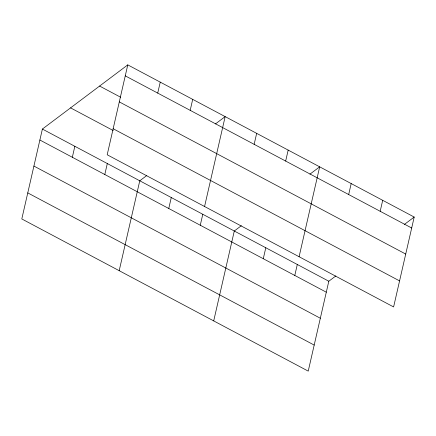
<?xml version="1.0" encoding="UTF-8"?>
<svg xmlns="http://www.w3.org/2000/svg" width="436" height="436" viewBox="0 0 436 436"><rect width="100%" height="100%" fill="white"/><g stroke="black" fill="none" stroke-linecap="round" stroke-linejoin="round"><path stroke-width="0.65" d="M127.775 64.877L107.191 154.769L393.61 306.944L414.2 217.052L127.775 64.877L42.39 129.056L21.8 218.948L308.225 371.123L328.809 281.231L335.856 275.934M72.338 157.271L74.85 146.3M104.798 174.514L107.311 163.549M157.728 93.091L160.241 82.126M119.186 270.685L139.771 180.793L146.818 175.501M190.189 110.341L192.701 99.37M168.765 208.501L171.277 197.535M200.271 225.243L202.784 214.272M204.571 206.511L225.161 116.619L215.406 123.949M213.705 320.901L234.29 231.009L241.337 225.717M254.155 144.327L256.668 133.356M263.284 258.717L265.797 247.752M285.662 161.064L288.174 150.098M294.791 275.459L297.303 264.489M299.091 256.728L319.681 166.835L309.925 174.166M348.675 194.543L351.187 183.572M380.181 211.286L382.694 200.315M404.445 224.382L414.2 217.052M125.263 75.848L411.688 228.023M99.599 86.056L120.641 97.233M119.301 101.893L405.725 254.068M113.153 128.724L399.578 280.904M70.567 107.877L113.246 130.549M42.39 129.056L328.809 281.231M39.878 140.021L326.297 292.196M33.91 166.067L320.335 318.242M27.768 192.903L314.187 345.078"/></g></svg>
